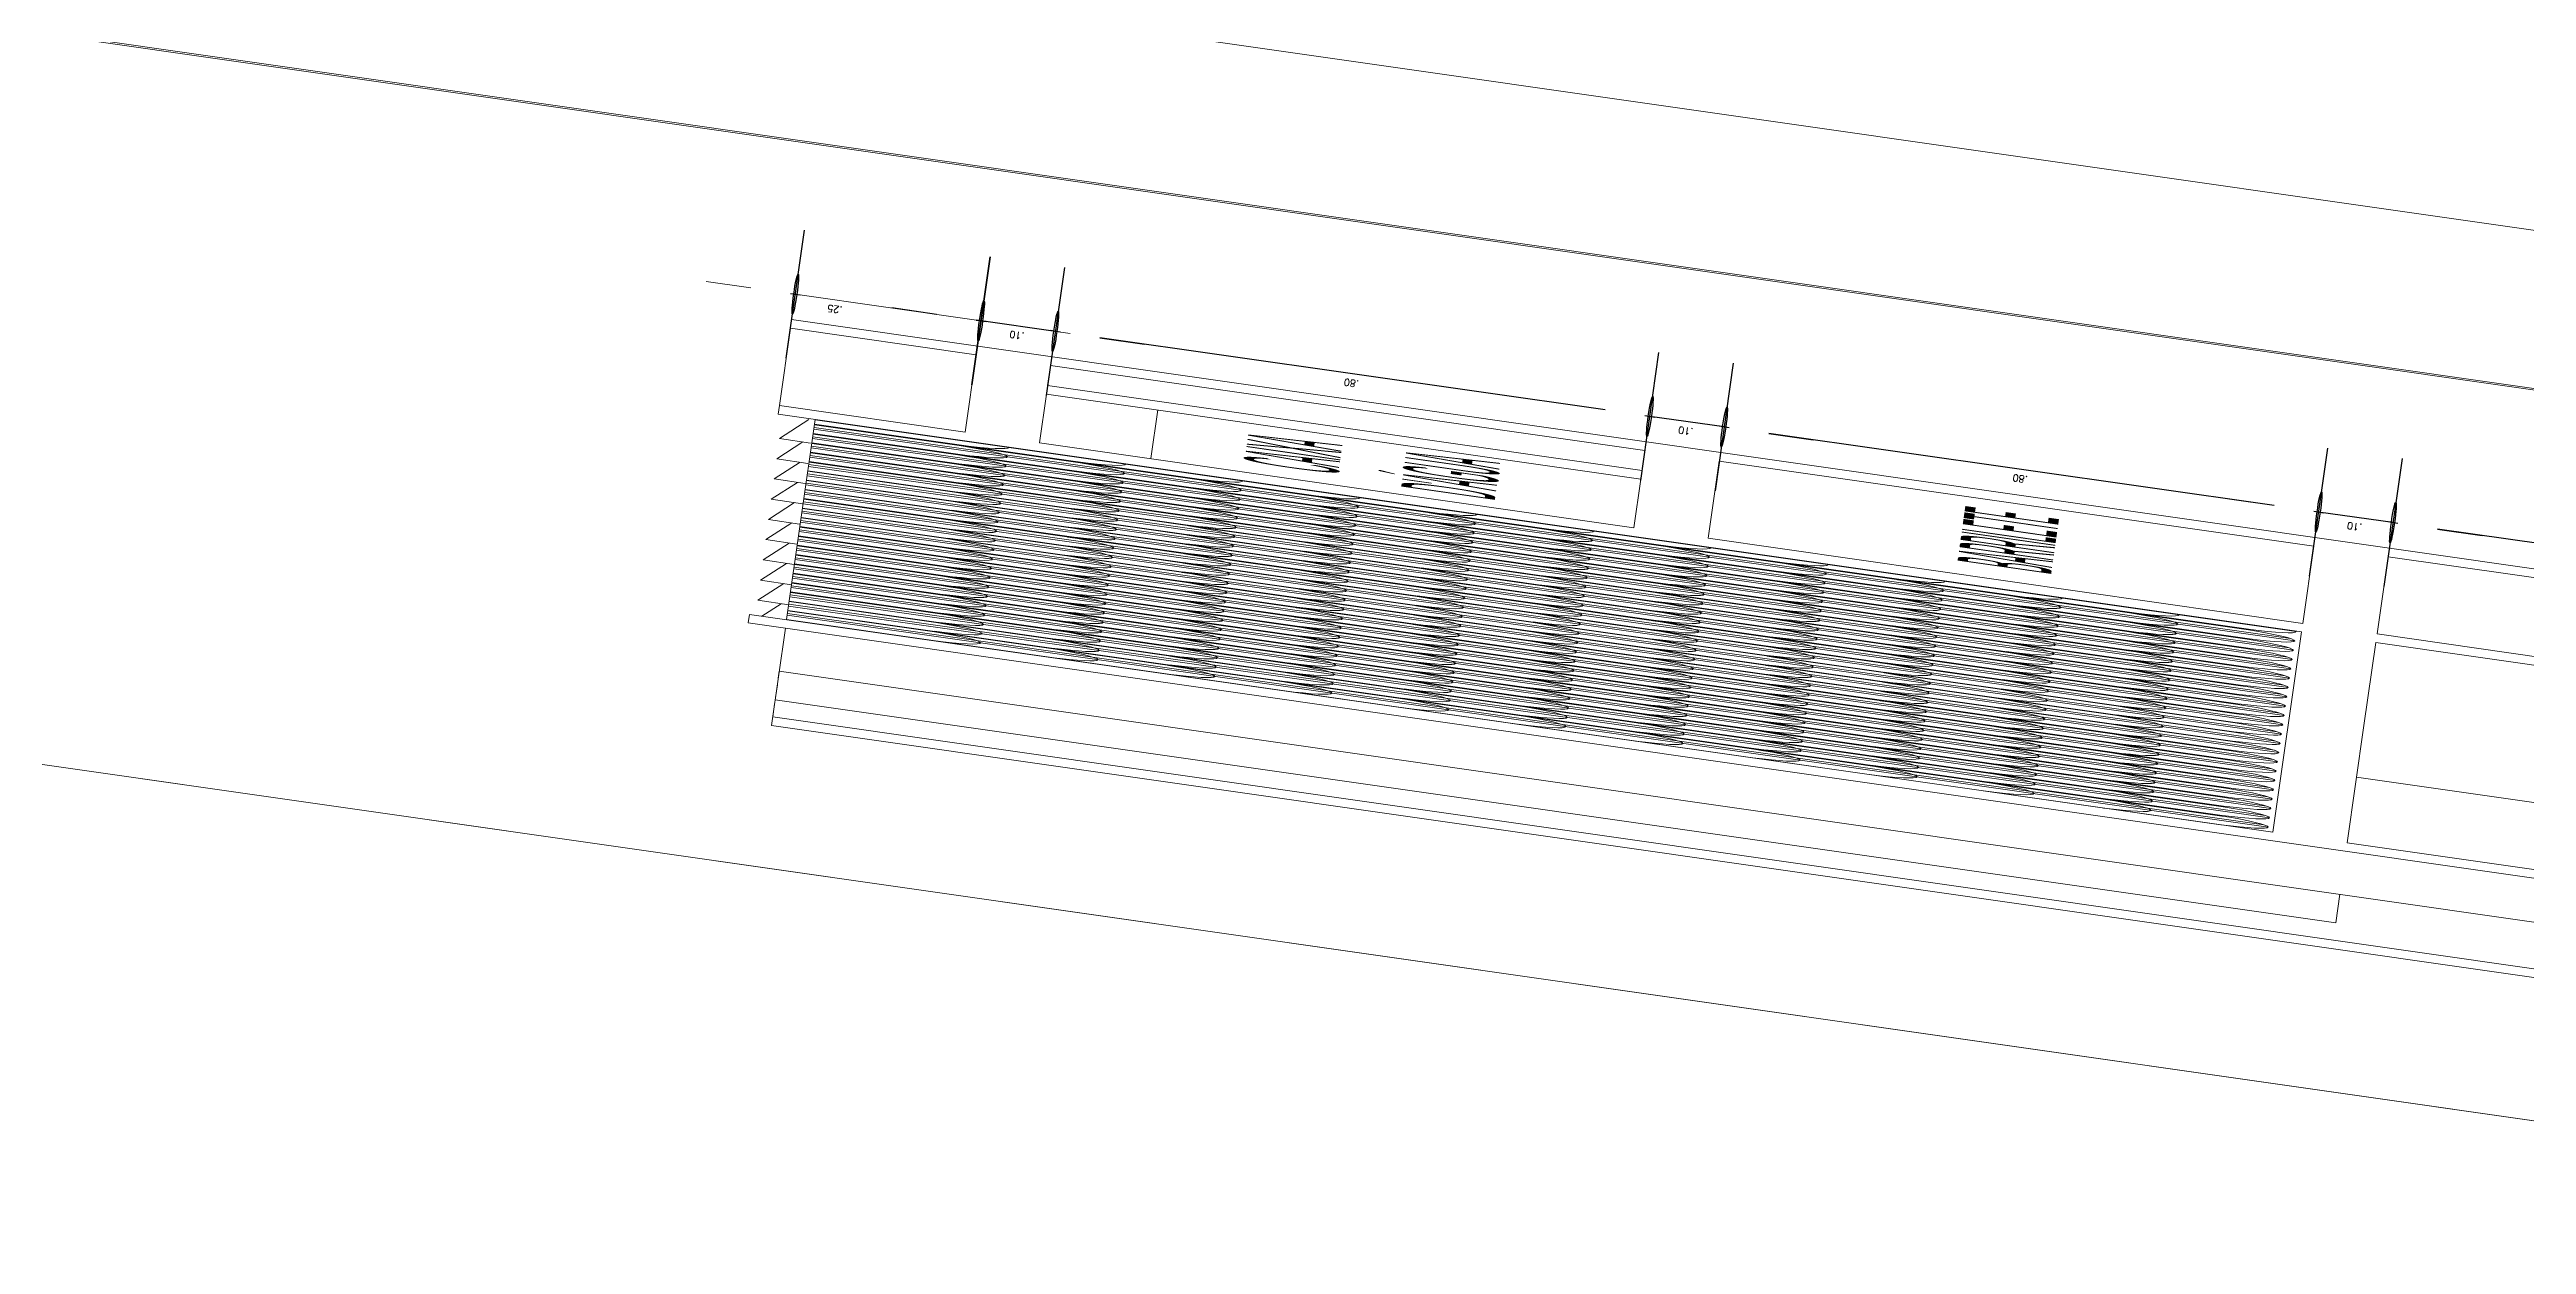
# Model space of a CAD drawing. Header units: millimetres. Extents: x -361192058 to 101130107379, y -14071650034 to 19218552450.
# Drawn here: x -132318.2 to -132122.2, y 45378.4 to 45473 of the extents above; entities that cross this region are included whole.
import ezdxf
from ezdxf.enums import TextEntityAlignment as Align

# ---------------------------------------------------------------- set-up
doc = ezdxf.new("R2010")
doc.units = ezdxf.units.MM
doc.header["$LTSCALE"] = 0.5
doc.linetypes.add('HIDDEN2', pattern=[0.1875, 0.125, -0.0625])
for name, color, linetype in [('02', 2, 'Continuous'), ('COTAS', 7, 'Continuous'), ('DIVERSOS', 4, 'Continuous'), ('GR_PENA_FINA', 7, 'Continuous'), ('parede', 2, 'Continuous'), ('texto pequeno', 3, 'Continuous'), ('V5', 4, 'Continuous')]:
    doc.layers.add(name, color=color, linetype=linetype)
doc.styles.add('SANSSERIF', font='sas_____.pfb', dxfattribs={"height": 1})
doc.styles.get("Standard").update_dxf_attribs({"font": 'txt.shx', "height": 0.12})
doc.dimstyles.new('ESCALA50', dxfattribs={"dimtxt": 0.1, "dimasz": 0.06, "dimexe": 0.18, "dimexo": 0.06, "dimgap": 0.1, "dimtad": 1, "dimzin": 4, "dimdsep": 46, "dimtxsty": 'Standard', "dimblk1": 'BOLA', "dimblk2": 'BOLA', "dimsah": 1, "dimcen": -0.06, "dimse1": 1, "dimse2": 1, "dimclrd": 7, "dimclrt": 3, "dimadec": 0, "dimazin": 0, "dimtfac": 1, "dimtix": 1, "dimtmove": 0, "dimatfit": 3, "dimldrblk": 'BOLA', "dimfxl": 0, "dimtolj": 1, "dimtzin": 4, "dimarcsym": 0})

# ---------------------------------------------------------------- blocks, each defined once
blk = doc.blocks.new('BOLA')
for p, q in [((0, -1.43528948173695), (0, 1.435289481736959)), ((-1.435289481736952, 0), (1.435289481736952, 0))]:
    blk.add_line(p, q)
blk.add_circle((0, 3.552713678800501e-15), 0.452092417603822)
blk = doc.blocks.new('*D1865')
at = {"layer": 'Defpoints', "color": 0, "lineweight": 30, "transparency": 16777216}
for p in [(5101.574727042231, 2390.337919450675), (5102.17030918126, 2390.337919450675), (5101.57472704223, 2387.487919450675)]:
    blk.add_point(p, dxfattribs=at)
at = {"layer": 'DIVERSOS', "color": 7, "lineweight": -2, "transparency": 16777216}
blk.add_line((5102.17030918126, 2387.547919450675), (5102.17030918126, 2390.277919450675), dxfattribs=at)
at = {"layer": 'DIVERSOS', "color": 7, "lineweight": -2, "transparency": 16777216, "xscale": 0.06, "yscale": 0.06, "zscale": 0.06}
for p, rotation in [((5102.17030918126, 2390.337919450675), 90), ((5102.17030918126, 2387.487919450675), 270)]:
    blk.add_blockref('BOLA', p, dxfattribs=dict(at, rotation=rotation))
at = {"layer": 'DIVERSOS', "color": 3, "lineweight": 18, "transparency": 16777216, "insert": (5102.010309181259, 2388.912919450675), "char_height": 0.12, "attachment_point": 5, "rotation": 90}
blk.add_mtext('\\A1;2.85', dxfattribs=at)
blk = doc.blocks.new('*D1866')
at = {"layer": 'Defpoints', "color": 0, "lineweight": 30, "transparency": 16777216}
for p in [(5101.57472704223, 2390.437919450675), (5102.17030918126, 2390.437919450675), (5101.57472704223, 2390.337919450675)]:
    blk.add_point(p, dxfattribs=at)
at = {"layer": 'DIVERSOS', "color": 7, "lineweight": -2, "transparency": 16777216}
for p, q in [((5102.17030918126, 2390.497919450675), (5102.17030918126, 2390.557919450674)), ((5102.17030918126, 2390.337919450675), (5102.17030918126, 2390.437919450675)), ((5102.17030918126, 2390.277919450675), (5102.17030918126, 2390.217919450675))]:
    blk.add_line(p, q, dxfattribs=at)
at = {"layer": 'DIVERSOS', "color": 7, "lineweight": -2, "transparency": 16777216, "xscale": 0.06, "yscale": 0.06, "zscale": 0.06}
for p, rotation in [((5102.17030918126, 2390.437919450675), 270), ((5102.17030918126, 2390.337919450675), 90)]:
    blk.add_blockref('BOLA', p, dxfattribs=dict(at, rotation=rotation))
at = {"layer": 'DIVERSOS', "color": 3, "lineweight": 18, "transparency": 16777216, "insert": (5102.010309181259, 2390.387919450675), "char_height": 0.12, "attachment_point": 5, "rotation": 90}
blk.add_mtext('\\A1;.10', dxfattribs=at)
blk = doc.blocks.new('*D1867')
at = {"layer": 'Defpoints', "color": 0, "lineweight": 30, "transparency": 16777216}
for p in [(5101.57472704223, 2391.237919450675), (5102.17030918126, 2391.237919450675), (5101.57472704223, 2390.437919450675)]:
    blk.add_point(p, dxfattribs=at)
at = {"layer": 'DIVERSOS', "color": 7, "lineweight": -2, "transparency": 16777216}
blk.add_line((5102.17030918126, 2390.497919450675), (5102.17030918126, 2391.177919450675), dxfattribs=at)
at = {"layer": 'DIVERSOS', "color": 7, "lineweight": -2, "transparency": 16777216, "xscale": 0.06, "yscale": 0.06, "zscale": 0.06}
for p, rotation in [((5102.17030918126, 2391.237919450675), 90), ((5102.17030918126, 2390.437919450675), 270)]:
    blk.add_blockref('BOLA', p, dxfattribs=dict(at, rotation=rotation))
at = {"layer": 'DIVERSOS', "color": 3, "lineweight": 18, "transparency": 16777216, "insert": (5102.010309181259, 2390.837919450675), "char_height": 0.12, "attachment_point": 5, "rotation": 90}
blk.add_mtext('\\A1;.80', dxfattribs=at)
blk = doc.blocks.new('*D1868')
at = {"layer": 'Defpoints', "color": 0, "lineweight": 30, "transparency": 16777216}
for p in [(5101.57472704223, 2391.337919450674), (5102.17030918126, 2391.337919450674), (5101.57472704223, 2391.237919450675)]:
    blk.add_point(p, dxfattribs=at)
at = {"layer": 'DIVERSOS', "color": 7, "lineweight": -2, "transparency": 16777216}
for p, q in [((5102.17030918126, 2391.397919450674), (5102.17030918126, 2391.457919450674)), ((5102.17030918126, 2391.237919450675), (5102.17030918126, 2391.337919450674)), ((5102.17030918126, 2391.177919450675), (5102.17030918126, 2391.117919450675))]:
    blk.add_line(p, q, dxfattribs=at)
at = {"layer": 'DIVERSOS', "color": 7, "lineweight": -2, "transparency": 16777216, "xscale": 0.06, "yscale": 0.06, "zscale": 0.06}
for p, rotation in [((5102.17030918126, 2391.337919450674), 270), ((5102.17030918126, 2391.237919450675), 90)]:
    blk.add_blockref('BOLA', p, dxfattribs=dict(at, rotation=rotation))
at = {"layer": 'DIVERSOS', "color": 3, "lineweight": 18, "transparency": 16777216, "insert": (5102.010309181259, 2391.287919450675), "char_height": 0.12, "attachment_point": 5, "rotation": 90}
blk.add_mtext('\\A1;.10', dxfattribs=at)
blk = doc.blocks.new('*D1869')
at = {"layer": 'Defpoints', "color": 0, "lineweight": 30, "transparency": 16777216}
for p in [(5101.57472704223, 2392.137919450674), (5102.17030918126, 2392.137919450674), (5101.57472704223, 2391.337919450674)]:
    blk.add_point(p, dxfattribs=at)
at = {"layer": 'DIVERSOS', "color": 7, "lineweight": -2, "transparency": 16777216}
blk.add_line((5102.17030918126, 2391.397919450674), (5102.17030918126, 2392.077919450674), dxfattribs=at)
at = {"layer": 'DIVERSOS', "color": 7, "lineweight": -2, "transparency": 16777216, "xscale": 0.06, "yscale": 0.06, "zscale": 0.06}
for p, rotation in [((5102.17030918126, 2392.137919450674), 90), ((5102.17030918126, 2391.337919450674), 270)]:
    blk.add_blockref('BOLA', p, dxfattribs=dict(at, rotation=rotation))
at = {"layer": 'DIVERSOS', "color": 3, "lineweight": 18, "transparency": 16777216, "insert": (5102.010309181259, 2391.737919450675), "char_height": 0.12, "attachment_point": 5, "rotation": 90}
blk.add_mtext('\\A1;.80', dxfattribs=at)
blk = doc.blocks.new('*D1870')
at = {"layer": 'Defpoints', "color": 0, "lineweight": 30, "transparency": 16777216}
for p in [(5101.57472704223, 2392.237919450675), (5102.17030918126, 2392.237919450675), (5101.57472704223, 2392.137919450674)]:
    blk.add_point(p, dxfattribs=at)
at = {"layer": 'DIVERSOS', "color": 7, "lineweight": -2, "transparency": 16777216}
for p, q in [((5102.17030918126, 2392.297919450675), (5102.17030918126, 2392.357919450675)), ((5102.17030918126, 2392.137919450674), (5102.17030918126, 2392.237919450675)), ((5102.17030918126, 2392.077919450674), (5102.17030918126, 2392.017919450675))]:
    blk.add_line(p, q, dxfattribs=at)
at = {"layer": 'DIVERSOS', "color": 7, "lineweight": -2, "transparency": 16777216, "xscale": 0.06, "yscale": 0.06, "zscale": 0.06}
for p, rotation in [((5102.17030918126, 2392.237919450675), 270), ((5102.17030918126, 2392.137919450674), 90)]:
    blk.add_blockref('BOLA', p, dxfattribs=dict(at, rotation=rotation))
at = {"layer": 'DIVERSOS', "color": 3, "lineweight": 18, "transparency": 16777216, "insert": (5102.010309181259, 2392.187919450675), "char_height": 0.12, "attachment_point": 5, "rotation": 90}
blk.add_mtext('\\A1;.10', dxfattribs=at)
blk = doc.blocks.new('APROVADO QUADRA 21.2 MBVII')
at = {"layer": '02', "color": 0, "linetype": 'HIDDEN2', "lineweight": 18}
blk.add_line((5094.87472704223, 2392.437919450676), (5095.67472704223, 2392.437919450676), dxfattribs=at)
at = {"layer": '02', "color": 8, "lineweight": 18}
for p, q in [((5095.17472704223, 2390.337919450675), (5095.17472704223, 2392.437919450675)), ((5095.67472704223, 2392.437919450676), (5095.67472704223, 2387.497919450675)), ((5095.67472704223, 2390.337919450675), (5095.17472704223, 2390.337919450675))]:
    blk.add_line(p, q, dxfattribs=at)
at = {"layer": '02', "lineweight": 18}
for points in [[(5092.272973893695, 2394.323914668061), (5078.434395118403, 2394.323914668061), (5078.434395118403, 2360.50705026725), (5092.272973893695, 2360.50705026725)], [(5092.272973893695, 2394.295723767664), (5104.790498982901, 2394.295723767664), (5104.790498982901, 2385.123344480297), (5092.272973893695, 2385.123344480297)], [(5124.898842728389, 2394.295723767664), (5104.814703438217, 2394.295723767664), (5104.814703438217, 2374.424427937196), (5124.898842728389, 2374.424427937196)]]:
    blk.add_lwpolyline(points, close=True, dxfattribs=at)
at = {"layer": 'COTAS', "lineweight": 18}
for p, q in [((5100.224727042229, 2392.487919450675), (5101.57472704223, 2392.487919450675)), ((5094.72472704223, 2392.437919450675), (5096.424727042229, 2392.437919450675)), ((5094.72472704223, 2389.987919450675), (5094.72472704223, 2392.437919450676)), ((5094.87472704223, 2389.987919450675), (5094.87472704223, 2392.437919450676)), ((5096.57472704223, 2392.437919450675), (5100.074727042229, 2392.437919450676))]:
    blk.add_line(p, q, dxfattribs=at)
at = {"layer": 'DIVERSOS', "color": 7, "lineweight": 18}
for p, q in [((5102.17030918126, 2392.547919450674), (5102.17030918126, 2392.607919450675)), ((5102.17030918126, 2392.237919450675), (5102.17030918126, 2392.487919450675)), ((5102.17030918126, 2392.177919450674), (5102.17030918126, 2392.117919450675))]:
    blk.add_line(p, q, dxfattribs=at)
at = {"layer": 'DIVERSOS', "lineweight": 18}
for p, q in [((5096.650931711195, 2390.445059324277), (5096.650931711195, 2392.437919450675)), ((5096.680931711195, 2390.451094288722), (5096.680931711195, 2392.437919450676)), ((5096.813501671643, 2390.445059324277), (5096.813501671643, 2392.437919450675)), ((5096.843501671643, 2390.451094288722), (5096.843501671643, 2392.437919450676)), ((5096.976071632091, 2390.445059324277), (5096.976071632091, 2392.437919450675)), ((5097.006071632091, 2390.451094288722), (5097.006071632091, 2392.437919450676)), ((5097.138641592539, 2390.445059324277), (5097.138641592539, 2392.437919450675)), ((5097.168641592539, 2390.451094288722), (5097.16864159254, 2392.437919450676)), ((5097.301211552987, 2390.445059324277), (5097.301211552987, 2392.437919450675)), ((5097.331211552987, 2390.451094288722), (5097.331211552987, 2392.437919450676)), ((5097.463781513435, 2390.445059324277), (5097.463781513436, 2392.437919450675)), ((5097.493781513434, 2390.451094288722), (5097.493781513435, 2392.437919450676)), ((5097.626351473883, 2390.445059324277), (5097.626351473883, 2392.437919450675)), ((5097.656351473883, 2390.451094288722), (5097.656351473883, 2392.437919450676)), ((5097.78892143433, 2390.445059324277), (5097.788921434331, 2392.437919450675)), ((5097.818921434331, 2390.451094288722), (5097.818921434331, 2392.437919450676)), ((5097.951491394779, 2390.445059324277), (5097.951491394779, 2392.437919450675)), ((5097.981491394778, 2390.451094288722), (5097.981491394779, 2392.437919450676)), ((5098.114061355227, 2390.445059324277), (5098.114061355227, 2392.437919450675)), ((5098.144061355227, 2390.451094288722), (5098.144061355228, 2392.437919450676)), ((5098.276631315674, 2390.445059324277), (5098.276631315675, 2392.437919450676)), ((5098.306631315674, 2390.451094288722), (5098.306631315675, 2392.437919450676)), ((5098.439201276123, 2390.445059324277), (5098.439201276124, 2392.437919450676)), ((5098.469201276122, 2390.451094288722), (5098.469201276122, 2392.437919450676)), ((5098.60177123657, 2390.445059324277), (5098.601771236571, 2392.437919450676)), ((5098.631771236571, 2390.451094288722), (5098.631771236571, 2392.437919450676)), ((5098.765762700543, 2390.445059324251), (5098.765762700543, 2392.437919450676)), ((5098.795762700543, 2390.451094288695), (5098.795762700543, 2392.437919450676)), ((5098.92833266099, 2390.445059324251), (5098.928332660991, 2392.437919450676)), ((5098.95833266099, 2390.451094288695), (5098.958332660991, 2392.437919450676)), ((5099.090902621439, 2390.445059324251), (5099.090902621439, 2392.437919450676)), ((5099.120902621438, 2390.451094288695), (5099.120902621438, 2392.437919450676)), ((5099.253472581886, 2390.445059324251), (5099.253472581887, 2392.437919450676)), ((5099.283472581887, 2390.451094288695), (5099.283472581887, 2392.437919450676)), ((5099.416042542334, 2390.445059324251), (5099.416042542334, 2392.437919450676)), ((5099.446042542334, 2390.451094288695), (5099.446042542335, 2392.437919450676)), ((5099.578612502783, 2390.445059324251), (5099.578612502783, 2392.437919450676)), ((5099.608612502782, 2390.451094288695), (5099.608612502783, 2392.437919450676)), ((5099.74118246323, 2390.445059324251), (5099.74118246323, 2392.437919450676)), ((5099.77118246323, 2390.451094288695), (5099.771182463231, 2392.437919450676)), ((5099.903752423678, 2390.445059324251), (5099.903752423679, 2392.437919450676)), ((5099.933752423678, 2390.451094288695), (5099.933752423678, 2392.437919450676)), ((5100.066322384126, 2390.445059324251), (5100.066322384127, 2392.437919450676)), ((5101.07472704223, 2391.987919450675), (5100.22472704223, 2391.987919450675)), ((5097.72472704223, 2390.337919450675), (5097.72472704223, 2387.507919450675))]:
    blk.add_line(p, q, dxfattribs=at)
at = {"layer": 'GR_PENA_FINA', "lineweight": 18}
blk.add_lwpolyline([(5107.528757521206, 2393.304884743911), (5123.419417476977, 2393.309609199292), (5123.417955351689, 2377.105032957856), (5107.528757521206, 2377.075917727432)], close=True, dxfattribs=at)
at = {"layer": 'parede', "lineweight": 18}
for p, q in [((5096.57472704223, 2392.487919450675), (5096.424727042229, 2392.487919450675)), ((5096.424727042229, 2392.487919450675), (5096.42472704223, 2387.497919450675)), ((5096.57472704223, 2392.487919450675), (5096.57472704223, 2390.437919450675)), ((5100.074727042229, 2392.487919450675), (5100.074727042229, 2390.437919450675)), ((5100.224727042229, 2392.487919450675), (5100.074727042229, 2392.487919450675)), ((5100.224727042229, 2392.237919450675), (5100.224727042229, 2392.487919450675)), ((5101.57472704223, 2392.237919450675), (5101.57472704223, 2392.487919450675)), ((5101.72472704223, 2392.487919450675), (5101.57472704223, 2392.487919450675)), ((5101.72472704223, 2387.487919450675), (5101.72472704223, 2392.487919450675)), ((5101.57472704223, 2392.237919450675), (5100.224727042229, 2392.237919450675)), ((5101.074727042231, 2392.137919450674), (5100.22472704223, 2392.137919450674)), ((5100.22472704223, 2392.137919450674), (5100.22472704223, 2391.337919450674)), ((5101.074727042231, 2391.337919450674), (5101.074727042231, 2392.137919450674)), ((5101.57472704223, 2392.137919450674), (5101.22472704223, 2392.137919450674)), ((5101.22472704223, 2391.337919450674), (5101.22472704223, 2392.137919450674)), ((5101.57472704223, 2391.337919450674), (5101.57472704223, 2392.137919450674)), ((5101.074727042231, 2391.337919450674), (5100.22472704223, 2391.337919450674)), ((5101.57472704223, 2391.337919450674), (5101.22472704223, 2391.337919450674)), ((5101.57472704223, 2391.237919450675), (5100.22472704223, 2391.237919450675)), ((5100.22472704223, 2391.237919450675), (5100.22472704223, 2390.437919450675)), ((5101.57472704223, 2390.437919450675), (5101.57472704223, 2391.237919450675)), ((5100.074727042229, 2390.437919450675), (5096.57472704223, 2390.437919450675)), ((5101.57472704223, 2390.437919450675), (5100.22472704223, 2390.437919450675)), ((5098.62472704226, 2390.337919450675), (5096.57472704223, 2390.337919450675)), ((5096.57472704223, 2390.337919450675), (5096.57472704223, 2387.507919450675)), ((5100.07472704223, 2390.337919450675), (5098.62472704226, 2390.337919450675)), ((5100.07472704223, 2390.337919450675), (5100.07472704223, 2387.487919450676)), ((5101.57472704223, 2390.337919450675), (5100.22472704223, 2390.337919450675)), ((5100.22472704223, 2390.337919450675), (5100.22472704223, 2387.487919450676)), ((5101.57472704223, 2387.487919450675), (5101.57472704223, 2390.337919450675))]:
    blk.add_line(p, q, dxfattribs=at)
at = {"layer": 'V5', "lineweight": 18}
for p, q in [((5096.574727042232, 2392.437919450676), (5096.57472704223, 2390.508083302164)), ((5096.727136380152, 2392.437919450676), (5096.72713638015, 2390.508083302115)), ((5096.737297002654, 2392.437919450676), (5096.737297002654, 2390.508083302114)), ((5096.889706340599, 2392.437919450676), (5096.889706340598, 2390.508083302115)), ((5096.899866963127, 2392.437919450676), (5096.899866963126, 2390.508083302162)), ((5097.052276301048, 2392.437919450676), (5097.052276301046, 2390.508083302113)), ((5097.062436923576, 2392.437919450676), (5097.062436923574, 2390.508083302164)), ((5097.214846261495, 2392.437919450676), (5097.214846261494, 2390.508083302113)), ((5097.225006884024, 2392.437919450676), (5097.225006884022, 2390.508083302164)), ((5097.377416221943, 2392.437919450676), (5097.377416221942, 2390.508083302115)), ((5097.387576844446, 2392.437919450676), (5097.387576844445, 2390.508083302114)), ((5097.539986182392, 2392.437919450676), (5097.539986182391, 2390.508083302115)), ((5097.55014680492, 2392.437919450676), (5097.550146804918, 2390.508083302162)), ((5097.702556142839, 2392.437919450676), (5097.702556142838, 2390.508083302113)), ((5097.712716765368, 2392.437919450676), (5097.712716765366, 2390.508083302164)), ((5097.865126103288, 2392.437919450676), (5097.865126103286, 2390.508083302113)), ((5097.875286725815, 2392.437919450676), (5097.875286725814, 2390.508083302164)), ((5098.027696063735, 2392.437919450676), (5098.027696063735, 2390.508083302115)), ((5098.037856686238, 2392.437919450676), (5098.037856686237, 2390.508083302114)), ((5098.190266024183, 2392.437919450676), (5098.190266024182, 2390.508083302115)), ((5098.200426646712, 2392.437919450676), (5098.20042664671, 2390.508083302162)), ((5098.352835984631, 2392.437919450676), (5098.35283598463, 2390.508083302113)), ((5098.362996607159, 2392.437919450676), (5098.362996607158, 2390.508083302164)), ((5098.51540594508, 2392.437919450676), (5098.515405945078, 2390.508083302113)), ((5098.525566567608, 2392.437919450676), (5098.525566567606, 2390.508083302164)), ((5098.677975905527, 2392.437919450676), (5098.677975905526, 2390.508083302115)), ((5098.68955803158, 2392.437919450676), (5098.689558031578, 2390.508083302137)), ((5098.841967369499, 2392.437919450676), (5098.841967369498, 2390.508083302087)), ((5098.852127992001, 2392.437919450676), (5098.852127992001, 2390.508083302087)), ((5099.004537329947, 2392.437919450676), (5099.004537329946, 2390.508083302087)), ((5099.014697952475, 2392.437919450676), (5099.014697952473, 2390.508083302136)), ((5099.167107290395, 2392.437919450676), (5099.167107290394, 2390.508083302087)), ((5099.177267912924, 2392.437919450676), (5099.177267912922, 2390.508083302137)), ((5099.329677250844, 2392.437919450676), (5099.329677250842, 2390.508083302087)), ((5099.339837873371, 2392.437919450676), (5099.339837873369, 2390.508083302137)), ((5099.49224721129, 2392.437919450676), (5099.49224721129, 2390.508083302087)), ((5099.502407833794, 2392.437919450676), (5099.502407833793, 2390.508083302087)), ((5099.654817171739, 2392.437919450676), (5099.654817171738, 2390.508083302087)), ((5099.664977794268, 2392.437919450676), (5099.664977794266, 2390.508083302136)), ((5099.817387132187, 2392.437919450676), (5099.817387132185, 2390.508083302087)), ((5099.827547754715, 2392.437919450676), (5099.827547754713, 2390.508083302137)), ((5099.979957092635, 2392.437919450676), (5099.979957092633, 2390.508083302087)), ((5099.990117715162, 2392.437919450676), (5099.990117715161, 2390.508083302137))]:
    blk.add_line(p, q, dxfattribs=at)
for points in [[(5096.574727042232, 2392.471299519955), (5096.832517343634, 2392.448378189645)], [(5096.83158742005, 2392.437919450675), (5096.835307159845, 2392.479754406583), (5097.185674915578, 2392.4486015858)], [(5097.184744991993, 2392.43814284683), (5097.188464731788, 2392.479977802738), (5097.538832487521, 2392.448824981955)], [(5097.537902563937, 2392.438366242985), (5097.541622303732, 2392.480201198893), (5097.891990059465, 2392.44904837811)], [(5097.89106013588, 2392.43858963914), (5097.894779875674, 2392.480424595048), (5098.245147631407, 2392.449271774265)], [(5098.244217707824, 2392.438813035295), (5098.247937447619, 2392.480647991203), (5098.598305203351, 2392.449495170419)], [(5098.597375279767, 2392.439036431449), (5098.601095019561, 2392.480871387358), (5098.951462775294, 2392.449718566574)], [(5098.95053285171, 2392.439259827604), (5098.954252591505, 2392.481094783513), (5099.304620347239, 2392.449941962729)], [(5099.303690423653, 2392.439483223759), (5099.307410163448, 2392.481318179668), (5099.657777919181, 2392.450165358884)], [(5099.656847995597, 2392.439706619914), (5099.660567735392, 2392.481541575822), (5100.055706092782, 2392.446407993376)]]:
    blk.add_lwpolyline(points, dxfattribs=at)
for centre, start, end in [((5096.650931711169, 2392.255142283087), 190.8160775977941, 349.1839224021803), ((5096.813501671617, 2392.255142283087), 190.8160775978197, 349.183922402206), ((5096.976071632064, 2392.255142283087), 190.8160775977941, 349.1839224021803), ((5097.138641592513, 2392.255142283087), 190.8160775978197, 349.183922402206), ((5097.30121155296, 2392.255142283087), 190.8160775977941, 349.1839224021803), ((5097.463781513408, 2392.255142283087), 190.8160775978197, 349.183922402206), ((5097.626351473857, 2392.255142283087), 190.8160775977941, 349.1839224021803), ((5097.788921434305, 2392.255142283087), 190.8160775978197, 349.183922402206), ((5097.951491394752, 2392.255142283087), 190.8160775977941, 349.1839224021803), ((5098.114061355201, 2392.255142283087), 190.8160775978197, 349.183922402206), ((5098.276631315648, 2392.255142283087), 190.8160775977941, 349.1839224021803), ((5098.439201276096, 2392.255142283087), 190.8160775978197, 349.183922402206), ((5098.601771236545, 2392.255142283087), 190.8160775977941, 349.1839224021803), ((5098.765762700516, 2392.25514228306), 190.8160775977941, 349.1839224021803), ((5098.928332660964, 2392.25514228306), 190.8160775978197, 349.183922402206), ((5099.090902621412, 2392.25514228306), 190.8160775977941, 349.1839224021803), ((5099.25347258186, 2392.25514228306), 190.8160775978197, 349.183922402206), ((5099.416042542308, 2392.25514228306), 190.8160775977941, 349.1839224021803), ((5099.578612502756, 2392.25514228306), 190.8160775978197, 349.183922402206), ((5099.741182463204, 2392.25514228306), 190.8160775977941, 349.1839224021803), ((5099.903752423652, 2392.25514228306), 190.8160775978197, 349.183922402206), ((5100.0663223841, 2392.25514228306), 190.8160775977941, 270.0000000196455), ((5096.650931711171, 2392.097642283087), 190.8160775977941, 349.1839224021803), ((5096.813501671619, 2392.097642283087), 190.8160775978197, 349.183922402206), ((5096.976071632067, 2392.097642283087), 190.8160775977941, 349.1839224021803), ((5097.138641592515, 2392.097642283087), 190.8160775978197, 349.183922402206), ((5097.301211552963, 2392.097642283087), 190.8160775977941, 349.1839224021803), ((5097.463781513411, 2392.097642283087), 190.8160775978197, 349.183922402206), ((5097.626351473858, 2392.097642283087), 190.8160775977941, 349.1839224021803), ((5097.788921434307, 2392.097642283087), 190.8160775978197, 349.183922402206), ((5097.951491394755, 2392.097642283087), 190.8160775977941, 349.1839224021803), ((5098.114061355203, 2392.097642283087), 190.8160775978197, 349.183922402206), ((5098.276631315651, 2392.097642283087), 190.8160775977941, 349.1839224021803), ((5098.439201276099, 2392.097642283087), 190.8160775978197, 349.183922402206), ((5098.601771236546, 2392.097642283087), 190.8160775977941, 349.1839224021803), ((5098.765762700518, 2392.09764228306), 190.8160775977941, 349.1839224021803), ((5098.928332660967, 2392.09764228306), 190.8160775978197, 349.183922402206), ((5099.090902621414, 2392.09764228306), 190.8160775977941, 349.1839224021803), ((5099.253472581862, 2392.09764228306), 190.8160775978197, 349.183922402206), ((5099.416042542311, 2392.09764228306), 190.8160775977941, 349.1839224021803), ((5099.578612502759, 2392.09764228306), 190.8160775978197, 349.183922402206), ((5099.741182463206, 2392.09764228306), 190.8160775977941, 349.1839224021803), ((5099.903752423655, 2392.09764228306), 190.8160775978197, 349.183922402206), ((5100.066322384102, 2392.09764228306), 190.8160775977941, 270.0000000179259), ((5096.650931711173, 2391.940142283087), 190.8160775977941, 349.1839224021803), ((5096.813501671621, 2391.940142283087), 190.8160775978197, 349.183922402206), ((5096.976071632069, 2391.940142283087), 190.8160775977941, 349.1839224021803), ((5097.138641592517, 2391.940142283087), 190.8160775978197, 349.183922402206), ((5097.301211552965, 2391.940142283087), 190.8160775977941, 349.1839224021803), ((5097.463781513414, 2391.940142283087), 190.8160775978197, 349.183922402206), ((5097.626351473861, 2391.940142283087), 190.8160775977941, 349.1839224021803), ((5097.788921434309, 2391.940142283087), 190.8160775978197, 349.183922402206), ((5097.951491394757, 2391.940142283087), 190.8160775977941, 349.1839224021803), ((5098.114061355205, 2391.940142283087), 190.8160775978197, 349.183922402206), ((5098.276631315654, 2391.940142283087), 190.8160775977941, 349.1839224021803), ((5098.439201276101, 2391.940142283087), 190.8160775978197, 349.183922402206), ((5098.601771236549, 2391.940142283087), 190.8160775977941, 349.1839224021803), ((5098.765762700521, 2391.94014228306), 190.8160775977941, 349.1839224021803), ((5098.928332660969, 2391.94014228306), 190.8160775978197, 349.183922402206), ((5099.090902621417, 2391.94014228306), 190.8160775977941, 349.1839224021803), ((5099.253472581865, 2391.94014228306), 190.8160775978197, 349.183922402206), ((5099.416042542312, 2391.94014228306), 190.8160775977941, 349.1839224021803), ((5099.578612502761, 2391.94014228306), 190.8160775978197, 349.183922402206), ((5099.741182463209, 2391.94014228306), 190.8160775977941, 349.1839224021803), ((5099.903752423656, 2391.94014228306), 190.8160775978197, 349.183922402206), ((5100.066322384105, 2391.94014228306), 190.8160775977941, 270.000000016102), ((5096.650931711176, 2391.782642283087), 190.8160775977941, 349.1839224021803), ((5096.813501671624, 2391.782642283087), 190.8160775978197, 349.183922402206), ((5096.976071632072, 2391.782642283087), 190.8160775977941, 349.1839224021803), ((5097.13864159252, 2391.782642283087), 190.8160775978197, 349.183922402206), ((5097.301211552967, 2391.782642283087), 190.8160775977941, 349.1839224021803), ((5097.463781513416, 2391.782642283087), 190.8160775978197, 349.183922402206), ((5097.626351473864, 2391.782642283087), 190.8160775977941, 349.1839224021803), ((5097.788921434312, 2391.782642283087), 190.8160775978197, 349.183922402206), ((5097.95149139476, 2391.782642283087), 190.8160775977941, 349.1839224021803), ((5098.114061355208, 2391.782642283087), 190.8160775978197, 349.183922402206), ((5098.276631315655, 2391.782642283087), 190.8160775977941, 349.1839224021803), ((5098.439201276104, 2391.782642283087), 190.8160775978197, 349.183922402206), ((5098.601771236552, 2391.782642283087), 190.8160775977941, 349.1839224021803), ((5098.765762700523, 2391.78264228306), 190.8160775977941, 349.1839224021803), ((5098.928332660971, 2391.78264228306), 190.8160775978197, 349.183922402206), ((5099.090902621419, 2391.78264228306), 190.8160775977941, 349.1839224021803), ((5099.253472581868, 2391.78264228306), 190.8160775978197, 349.183922402206), ((5099.416042542315, 2391.78264228306), 190.8160775977941, 349.1839224021803), ((5099.578612502763, 2391.78264228306), 190.8160775978197, 349.183922402206), ((5099.741182463211, 2391.78264228306), 190.8160775977941, 349.1839224021803), ((5099.903752423659, 2391.78264228306), 190.8160775978197, 349.183922402206), ((5100.066322384107, 2391.78264228306), 190.8160775977941, 270.0000000142782), ((5096.650931711178, 2391.625142283086), 190.8160775977941, 349.1839224021803), ((5096.813501671626, 2391.625142283086), 190.8160775978197, 349.183922402206), ((5096.976071632074, 2391.625142283086), 190.8160775977941, 349.1839224021803), ((5097.138641592523, 2391.625142283086), 190.8160775978197, 349.183922402206), ((5097.30121155297, 2391.625142283086), 190.8160775977941, 349.1839224021803), ((5097.463781513418, 2391.625142283086), 190.8160775978197, 349.183922402206), ((5097.626351473866, 2391.625142283086), 190.8160775977941, 349.1839224021803), ((5097.788921434314, 2391.625142283086), 190.8160775978197, 349.183922402206), ((5097.951491394762, 2391.625142283086), 190.8160775977941, 349.1839224021803), ((5098.114061355211, 2391.625142283086), 190.8160775978197, 349.183922402206), ((5098.276631315658, 2391.625142283086), 190.8160775977941, 349.1839224021803), ((5098.439201276105, 2391.625142283086), 190.8160775978197, 349.183922402206), ((5098.601771236554, 2391.625142283086), 190.8160775977941, 349.1839224021803), ((5098.765762700526, 2391.62514228306), 190.8160775977941, 349.1839224021803), ((5098.928332660974, 2391.62514228306), 190.8160775978197, 349.183922402206), ((5099.090902621421, 2391.62514228306), 190.8160775977941, 349.1839224021803), ((5099.25347258187, 2391.62514228306), 190.8160775978197, 349.183922402206), ((5099.416042542318, 2391.62514228306), 190.8160775977941, 349.1839224021803), ((5099.578612502766, 2391.62514228306), 190.8160775978197, 349.183922402206), ((5099.741182463214, 2391.62514228306), 190.8160775977941, 349.1839224021803), ((5099.903752423661, 2391.62514228306), 190.8160775978197, 349.183922402206), ((5100.066322384109, 2391.62514228306), 190.8160775977941, 270.0000000125585), ((5096.65093171118, 2391.467642283087), 190.8160775977941, 349.1839224021803), ((5096.813501671629, 2391.467642283087), 190.8160775978197, 349.183922402206), ((5096.976071632076, 2391.467642283087), 190.8160775977941, 349.1839224021803), ((5097.138641592524, 2391.467642283087), 190.8160775978197, 349.183922402206), ((5097.301211552973, 2391.467642283087), 190.8160775977941, 349.1839224021803), ((5097.463781513421, 2391.467642283087), 190.8160775978197, 349.183922402206), ((5097.626351473868, 2391.467642283087), 190.8160775977941, 349.1839224021803), ((5097.788921434317, 2391.467642283087), 190.8160775978197, 349.183922402206), ((5097.951491394764, 2391.467642283087), 190.8160775977941, 349.1839224021803), ((5098.114061355212, 2391.467642283087), 190.8160775978197, 349.183922402206), ((5098.276631315661, 2391.467642283087), 190.8160775977941, 349.1839224021803), ((5098.439201276108, 2391.467642283087), 190.8160775978197, 349.183922402206), ((5098.601771236556, 2391.467642283087), 190.8160775977941, 349.1839224021803), ((5098.765762700528, 2391.46764228306), 190.8160775977941, 349.1839224021803), ((5098.928332660977, 2391.46764228306), 190.8160775978197, 349.183922402206), ((5099.090902621424, 2391.46764228306), 190.8160775977941, 349.1839224021803), ((5099.253472581872, 2391.46764228306), 190.8160775978197, 349.183922402206), ((5099.41604254232, 2391.46764228306), 190.8160775977941, 349.1839224021803), ((5099.578612502768, 2391.46764228306), 190.8160775978197, 349.183922402206), ((5099.741182463216, 2391.46764228306), 190.8160775977941, 349.1839224021803), ((5099.903752423664, 2391.46764228306), 190.8160775978197, 349.183922402206), ((5100.066322384112, 2391.46764228306), 190.8160775977941, 270.000000010891), ((5096.650931711183, 2391.310142283087), 190.8160775977941, 349.1839224021803), ((5096.813501671631, 2391.310142283087), 190.8160775978197, 349.183922402206), ((5096.976071632079, 2391.310142283087), 190.8160775977941, 349.1839224021803), ((5097.138641592527, 2391.310142283087), 190.8160775978197, 349.183922402206), ((5097.301211552975, 2391.310142283087), 190.8160775977941, 349.1839224021803), ((5097.463781513423, 2391.310142283087), 190.8160775978197, 349.183922402206), ((5097.626351473871, 2391.310142283087), 190.8160775977941, 349.1839224021803), ((5097.788921434319, 2391.310142283087), 190.8160775978197, 349.183922402206), ((5097.951491394767, 2391.310142283087), 190.8160775977941, 349.1839224021803), ((5098.114061355215, 2391.310142283087), 190.8160775978197, 349.183922402206), ((5098.276631315663, 2391.310142283087), 190.8160775977941, 349.1839224021803), ((5098.439201276111, 2391.310142283087), 190.8160775978197, 349.183922402206), ((5098.601771236558, 2391.310142283087), 190.8160775977941, 349.1839224021803), ((5098.76576270053, 2391.31014228306), 190.8160775977941, 349.1839224021803), ((5098.928332660978, 2391.31014228306), 190.8160775978197, 349.183922402206), ((5099.090902621427, 2391.31014228306), 190.8160775977941, 349.1839224021803), ((5099.253472581874, 2391.31014228306), 190.8160775978197, 349.183922402206), ((5099.416042542322, 2391.31014228306), 190.8160775977941, 349.1839224021803), ((5099.578612502771, 2391.31014228306), 190.8160775978197, 349.183922402206), ((5099.741182463218, 2391.31014228306), 190.8160775977941, 349.1839224021803), ((5099.903752423666, 2391.31014228306), 190.8160775978197, 349.183922402206), ((5100.066322384114, 2391.31014228306), 190.8160775977941, 270.0000000090672), ((5096.650931711185, 2391.152642283087), 190.8160775977941, 349.1839224021803), ((5096.813501671633, 2391.152642283087), 190.8160775978197, 349.183922402206), ((5096.976071632082, 2391.152642283087), 190.8160775977941, 349.1839224021803), ((5097.13864159253, 2391.152642283087), 190.8160775978197, 349.183922402206), ((5097.301211552977, 2391.152642283087), 190.8160775977941, 349.1839224021803), ((5097.463781513426, 2391.152642283087), 190.8160775978197, 349.183922402206), ((5097.626351473873, 2391.152642283087), 190.8160775977941, 349.1839224021803), ((5097.788921434321, 2391.152642283087), 190.8160775978197, 349.183922402206), ((5097.95149139477, 2391.152642283087), 190.8160775977941, 349.1839224021803), ((5098.114061355217, 2391.152642283087), 190.8160775978197, 349.183922402206), ((5098.276631315665, 2391.152642283087), 190.8160775977941, 349.1839224021803), ((5098.439201276113, 2391.152642283087), 190.8160775978197, 349.183922402206), ((5098.601771236561, 2391.152642283087), 190.8160775977941, 349.1839224021803), ((5098.765762700533, 2391.15264228306), 190.8160775977941, 349.1839224021803), ((5098.928332660981, 2391.15264228306), 190.8160775978197, 349.183922402206), ((5099.090902621429, 2391.15264228306), 190.8160775977941, 349.1839224021803), ((5099.253472581877, 2391.15264228306), 190.8160775978197, 349.183922402206), ((5099.416042542325, 2391.15264228306), 190.8160775977941, 349.1839224021803), ((5099.578612502773, 2391.15264228306), 190.8160775978197, 349.183922402206), ((5099.741182463221, 2391.15264228306), 190.8160775977941, 349.1839224021803), ((5099.903752423668, 2391.15264228306), 190.8160775978197, 349.183922402206), ((5100.066322384117, 2391.15264228306), 190.8160775977941, 270.0000000070349), ((5096.650931711188, 2390.995142283086), 190.8160775977941, 349.1839224021803), ((5096.813501671636, 2390.995142283086), 190.8160775978197, 349.183922402206), ((5096.976071632083, 2390.995142283086), 190.8160775977941, 349.1839224021803), ((5097.138641592532, 2390.995142283086), 190.8160775978197, 349.183922402206), ((5097.30121155298, 2390.995142283086), 190.8160775977941, 349.1839224021803), ((5097.463781513428, 2390.995142283086), 190.8160775978197, 349.183922402206), ((5097.626351473876, 2390.995142283086), 190.8160775977941, 349.1839224021803), ((5097.788921434323, 2390.995142283086), 190.8160775978197, 349.183922402206), ((5097.951491394771, 2390.995142283086), 190.8160775977941, 349.1839224021803), ((5098.11406135522, 2390.995142283086), 190.8160775978197, 349.183922402206), ((5098.276631315667, 2390.995142283086), 190.8160775977941, 349.1839224021803), ((5098.439201276115, 2390.995142283086), 190.8160775978197, 349.183922402206), ((5098.601771236563, 2390.995142283086), 190.8160775977941, 349.1839224021803), ((5098.765762700536, 2390.99514228306), 190.8160775977941, 349.1839224021803), ((5098.928332660984, 2390.99514228306), 190.8160775978197, 349.183922402206), ((5099.090902621431, 2390.99514228306), 190.8160775977941, 349.1839224021803), ((5099.253472581879, 2390.99514228306), 190.8160775978197, 349.183922402206), ((5099.416042542327, 2390.99514228306), 190.8160775977941, 349.1839224021803), ((5099.578612502775, 2390.99514228306), 190.8160775978197, 349.183922402206), ((5099.741182463223, 2390.99514228306), 190.8160775977941, 349.1839224021803), ((5099.903752423671, 2390.99514228306), 190.8160775978197, 349.183922402206), ((5100.066322384118, 2390.99514228306), 190.8160775977941, 270.0000000053673), ((5096.65093171119, 2390.837642283086), 190.8160775977941, 349.1839224021803), ((5096.813501671639, 2390.837642283086), 190.8160775978197, 349.183922402206), ((5096.976071632086, 2390.837642283086), 190.8160775977941, 349.1839224021803), ((5097.138641592534, 2390.837642283086), 190.8160775978197, 349.183922402206), ((5097.301211552982, 2390.837642283086), 190.8160775977941, 349.1839224021803), ((5097.46378151343, 2390.837642283086), 190.8160775978197, 349.183922402206), ((5097.626351473878, 2390.837642283086), 190.8160775977941, 349.1839224021803), ((5097.788921434326, 2390.837642283086), 190.8160775978197, 349.183922402206), ((5097.951491394774, 2390.837642283086), 190.8160775977941, 349.1839224021803), ((5098.114061355222, 2390.837642283086), 190.8160775978197, 349.183922402206), ((5098.27663131567, 2390.837642283086), 190.8160775977941, 349.1839224021803), ((5098.439201276118, 2390.837642283086), 190.8160775978197, 349.183922402206), ((5098.601771236566, 2390.837642283086), 190.8160775977941, 349.1839224021803), ((5098.765762700537, 2390.83764228306), 190.8160775977941, 349.1839224021803), ((5098.928332660986, 2390.83764228306), 190.8160775978197, 349.183922402206), ((5099.090902621434, 2390.83764228306), 190.8160775977941, 349.1839224021803), ((5099.253472581881, 2390.83764228306), 190.8160775978197, 349.183922402206), ((5099.41604254233, 2390.83764228306), 190.8160775977941, 349.1839224021803), ((5099.578612502777, 2390.83764228306), 190.8160775978197, 349.183922402206), ((5099.741182463225, 2390.83764228306), 190.8160775977941, 349.1839224021803), ((5099.903752423674, 2390.83764228306), 190.8160775978197, 349.183922402206), ((5100.066322384121, 2390.83764228306), 190.8160775977941, 270.0000000034914), ((5096.650931711192, 2390.680142283087), 190.8160775977941, 349.1839224021803), ((5096.813501671641, 2390.680142283087), 190.8160775978197, 349.183922402206), ((5096.976071632089, 2390.680142283087), 190.8160775977941, 349.1839224021803), ((5097.138641592536, 2390.680142283087), 190.8160775978197, 349.183922402206), ((5097.301211552985, 2390.680142283087), 190.8160775977941, 349.1839224021803), ((5097.463781513433, 2390.680142283087), 190.8160775978197, 349.183922402206), ((5097.62635147388, 2390.680142283087), 190.8160775977941, 349.1839224021803), ((5097.788921434329, 2390.680142283087), 190.8160775978197, 349.183922402206), ((5097.951491394776, 2390.680142283087), 190.8160775977941, 349.1839224021803), ((5098.114061355224, 2390.680142283087), 190.8160775978197, 349.183922402206), ((5098.276631315672, 2390.680142283087), 190.8160775977941, 349.1839224021803), ((5098.43920127612, 2390.680142283087), 190.8160775978197, 349.183922402206), ((5098.601771236568, 2390.680142283087), 190.8160775977941, 349.1839224021803), ((5098.76576270054, 2390.680142283059), 190.8160775977941, 349.1839224021803), ((5098.928332660988, 2390.680142283059), 190.8160775978197, 349.183922402206), ((5099.090902621436, 2390.680142283059), 190.8160775977941, 349.1839224021803), ((5099.253472581884, 2390.680142283059), 190.8160775978197, 349.183922402206), ((5099.416042542332, 2390.680142283059), 190.8160775977941, 349.1839224021803), ((5099.57861250278, 2390.680142283059), 190.8160775978197, 349.183922402206), ((5099.741182463227, 2390.680142283059), 190.8160775977941, 349.1839224021803), ((5099.903752423676, 2390.680142283059), 190.8160775978197, 349.183922402206), ((5100.066322384124, 2390.680142283059), 190.8160775977941, 270.0000000018238), ((5096.650931711195, 2390.522642283086), 190.8160775977941, 349.1839224021803), ((5096.813501671643, 2390.522642283086), 190.8160775978197, 349.183922402206), ((5096.976071632091, 2390.522642283086), 190.8160775977941, 349.1839224021803), ((5097.138641592539, 2390.522642283086), 190.8160775978197, 349.183922402206), ((5097.301211552987, 2390.522642283086), 190.8160775977941, 349.1839224021803), ((5097.463781513435, 2390.522642283086), 190.8160775978197, 349.183922402206), ((5097.626351473883, 2390.522642283086), 190.8160775977941, 349.1839224021803), ((5097.78892143433, 2390.522642283086), 190.8160775978197, 349.183922402206), ((5097.951491394779, 2390.522642283086), 190.8160775977941, 349.1839224021803), ((5098.114061355227, 2390.522642283086), 190.8160775978197, 349.183922402206), ((5098.276631315674, 2390.522642283086), 190.8160775977941, 349.1839224021803), ((5098.439201276123, 2390.522642283086), 190.8160775978197, 349.183922402206), ((5098.60177123657, 2390.522642283086), 190.8160775977941, 349.1839224021803), ((5098.765762700543, 2390.522642283059), 190.8160775977941, 349.1839224021803), ((5098.92833266099, 2390.522642283059), 190.8160775978197, 349.183922402206), ((5099.090902621439, 2390.522642283059), 190.8160775977941, 349.1839224021803), ((5099.253472581886, 2390.522642283059), 190.8160775978197, 349.183922402206), ((5099.416042542334, 2390.522642283059), 190.8160775977941, 349.1839224021803), ((5099.578612502783, 2390.522642283059), 190.8160775978197, 349.183922402206), ((5099.74118246323, 2390.522642283059), 190.8160775977941, 349.1839224021803), ((5099.903752423678, 2390.522642283059), 190.8160775978197, 349.183922402206), ((5100.066322384126, 2390.522642283059), 190.8160775977941, 270)]:
    blk.add_arc(centre, 0.07758295880899567, start, end, dxfattribs=at)
at = {"layer": 'DIVERSOS', "color": 7, "lineweight": 18, "xscale": 0.06, "yscale": 0.06, "zscale": 0.06}
for p, rotation in [((5102.17030918126, 2392.487919450675), 270), ((5102.17030918126, 2392.237919450675), 90)]:
    blk.add_blockref('BOLA', p, dxfattribs=dict(at, rotation=rotation))
at = {"color": 0, "lineweight": 13, "flags": 8}
for p in [(4700.724657799739, 2280.112525715252), (4699.57378630139, 2277.896413499706), (4702.354563138892, 2276.195041239209), (4703.672243349308, 2274.084986290777), (4699.84447394329, 2272.219426909525), (4703.048818763617, 2270.137026470893), (4703.087746051807, 2267.980265113006), (4700.652340375649, 2261.521648881858), (4700.700742594171, 2257.15925950577)]:
    blk.add_attdef('NIVEL', p, '', height=0.07500000000000001, dxfattribs=at)
for rotation, width, p in [(90, 0.7999999999988884, (4700.820527907887, 2275.752076380495)), (270, 0.5999999999989389, (4703.843667029373, 2274.902076380496)), (90, 0.7999999999988884, (4701.5574890138, 2268.502076380494)), (180, 0.5999999999989389, (4651.181659436375, 2236.193129894172))]:
    blk.add_attdef('$PORTA', text='', height=0.09000000000014552, rotation=rotation, dxfattribs=dict(at, width=width)).set_placement(p, align=Align.MIDDLE)
for p in [(4654.175996555586, 2240.463010622155), (4648.499009965404, 2240.192322980255), (4637.801231937738, 2239.384456547896), (4633.43884256165, 2239.336054329374), (4656.392108771131, 2239.312139123806), (4652.474624295089, 2237.682233784653), (4646.416609526773, 2236.987978159928), (4644.259848168886, 2236.949050871738), (4650.364569346656, 2236.364553574237)]:
    blk.add_attdef('NIVEL', p, '', height=0.07500000000000001, rotation=270, dxfattribs=at)
at = {"color": 0, "lineweight": 13, "width": 0.7999999999988884, "flags": 8}
for p in [(4652.031659436374, 2239.216269015658), (4644.781659436374, 2238.479307909745)]:
    blk.add_attdef('$PORTA', text='', height=0.09000000000014552, dxfattribs=at).set_placement(p, align=Align.MIDDLE)
at = {"layer": 'DIVERSOS', "color": 3, "lineweight": 18, "insert": (5102.010309181259, 2392.433078259503), "char_height": 0.12, "attachment_point": 5, "rotation": 90}
blk.add_mtext('\\A1;.25', dxfattribs=at)
at = {"layer": 'texto pequeno', "lineweight": 18, "style": 'SANSSERIF'}
for s, p in [('CAIXA', (5100.397605222846, 2391.738118773513)), ("D'ÁGUA", (5100.346559755978, 2391.52655989786)), ('BARRILETE', (5100.440667808331, 2390.778923784377))]:
    blk.add_text(s, height=0.1259999999999672, dxfattribs=at).set_placement(p)
at = {"layer": 'DIVERSOS', "lineweight": 18}
for base, p1, p2, picture, middle in [((5102.17030918126, 2392.237919450675), (5101.57472704223, 2392.137919450674), (5101.57472704223, 2392.237919450675), '*D1870', (5102.010309181259, 2392.187919450675)), ((5102.17030918126, 2392.137919450674), (5101.57472704223, 2391.337919450674), (5101.57472704223, 2392.137919450674), '*D1869', (5102.010309181259, 2391.737919450675)), ((5102.17030918126, 2391.337919450674), (5101.57472704223, 2391.237919450675), (5101.57472704223, 2391.337919450674), '*D1868', (5102.010309181259, 2391.287919450675)), ((5102.17030918126, 2391.237919450675), (5101.57472704223, 2390.437919450675), (5101.57472704223, 2391.237919450675), '*D1867', (5102.010309181259, 2390.837919450675)), ((5102.17030918126, 2390.437919450675), (5101.57472704223, 2390.337919450675), (5101.57472704223, 2390.437919450675), '*D1866', (5102.010309181259, 2390.387919450675)), ((5102.17030918126, 2390.337919450675), (5101.57472704223, 2387.487919450675), (5101.574727042231, 2390.337919450675), '*D1865', (5102.010309181259, 2388.912919450675))]:
    dim = blk.add_linear_dim(base=base, p1=p1, p2=p2, angle=90, dimstyle='ESCALA50', dxfattribs=at)
    dim.commit()
    dim.dimension.update_dxf_attribs({"geometry": picture, "text_midpoint": middle})

msp = doc.modelspace()

# ---------------------------------------------------------------- block references
at = {"layer": '02', "color": 0, "lineweight": 30, "xscale": -4.574818403918471, "yscale": -59.40450511825884, "zscale": 4.574818403918471, "rotation": 261.8606972171988}
msp.add_blockref('APROVADO QUADRA 21.2 MBVII', (5129.041144779691, 2225.201435725194), dxfattribs=at)

doc.saveas('drawing.dxf')
